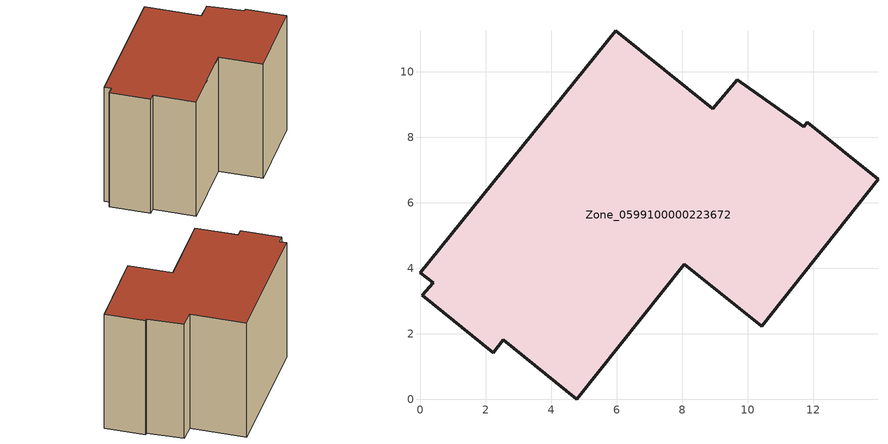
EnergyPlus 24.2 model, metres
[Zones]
Zone_0599100000223672
 floor ground (C_G): 9.68,9.76 11.71,8.32 11.81,8.46 13.98,6.72 10.42,2.23 8.06,4.12 4.78,0 2.53,1.81 2.22,1.42 0.06,3.17 0.38,3.56 0,3.87 5.97,11.26 8.93,8.87 z0
 wall outside (C_F): 5.97,11.26 0,3.87 0.38,3.56 0.06,3.17 2.22,1.42 2.53,1.81 4.78,0 8.06,4.12 10.42,2.23 13.98,6.72 11.81,8.46 11.71,8.32 9.68,9.76 8.93,8.87 5.97,11.26 z0:8.87
 roof outside (C_R): 11.71,8.32 9.68,9.76 8.93,8.87 5.97,11.26 0,3.87 0.38,3.56 0.06,3.17 2.22,1.42 2.53,1.81 4.78,0 8.06,4.12 10.42,2.23 13.98,6.72 11.81,8.46 z8.87
[BUILDING]
Pand.0599100000223672: North Axis=0; Terrain=City; Loads Convergence Tolerance Value=0.04; Temperature Convergence Tolerance Value=0.4; Solar Distribution=FullExterior; Maximum Number of Warmup Days=25; Minimum Number of Warmup Days=1
[Site:Location]
Rotterdam.The.Hague.AP_ZH_NLD Design_Conditions: Latitude=51.96; Longitude=4.45; Time Zone=1; Elevation=-4.5
[SITE:GROUNDTEMPERATURE:BUILDINGSURFACE]
18, 18, 18, 18, 18, 18, 18, 18, 18, 18, 18, 18
[MATERIAL] Thermal Absorptance=0.9; Solar Absorptance=0.7; Visible Absorptance=0.7
Name | Roughness | Thickness | Conductivity | Density | Specific Heat
G.TC.1946-1964 | MediumSmooth | 0.15 | 1 | 540 | 1210
F.TC.1946-1964 | Rough | 0.3 | 0.857143 | 1920 | 840
R.TC.1946-1964 | MediumRough | 0.2 | 0.235294 | 1500 | 1000
[CONSTRUCTION]
C_G: G.TC.1946-1964
C_F: F.TC.1946-1964
C_R: R.TC.1946-1964
[ZONE]
Zone_0599100000223672: Type=1; Multiplier=1; Ceiling Height=Autocalculate; Volume=Autocalculate; Floor Area=autocalculate; Part of Total Floor Area=Yes
[ZONEINFILTRATION:DESIGNFLOWRATE]
Infil_Zone_0599100000223672: Zone or ZoneList or Space or SpaceList=Zone_0599100000223672; Schedule=AlwaysOn; Design Flow Rate Calculation Method=Flow/Area; Flow Rate per Floor Area=0.003; Constant Term Coefficient=1; Temperature Term Coefficient=0; Velocity Term Coefficient=0; Velocity Squared Term Coefficient=0
[HVACTEMPLATE:ZONE:IDEALLOADSAIRSYSTEM]
Zone_0599100000223672: Maximum Heating Supply Air Temperature=50; Minimum Cooling Supply Air Temperature=13; Maximum Heating Supply Air Humidity Ratio=0.0156; Minimum Cooling Supply Air Humidity Ratio=0.0077; Heating Limit=NoLimit; Cooling Limit=NoLimit; Dehumidification Control Type=ConstantSensibleHeatRatio; Cooling Sensible Heat Ratio=0.7; Dehumidification Setpoint=60; Humidification Control Type=None; Humidification Setpoint=30; Outdoor Air Method=None; Outdoor Air Flow Rate per Person=0.00944; Outdoor Air Flow Rate per Zone Floor Area=0; Outdoor Air Flow Rate per Zone=0; Demand Controlled Ventilation Type=None; Outdoor Air Economizer Type=NoEconomizer; Heat Recovery Type=None; Sensible Heat Recovery Effectiveness=0.7; Latent Heat Recovery Effectiveness=0.65
[ZONECONTROL:THERMOSTAT]
ThermostatControl_Zone_0599100000223672: Zone or ZoneList=Zone_0599100000223672; Control Type Schedule=DualSetpointControlType; Control 1=Thermostat_Zone_0599100000223672; Temperature Difference Between Cutout And Setpoint=0
[THERMOSTATSETPOINT:DUALSETPOINT]
Thermostat_Zone_0599100000223672: Heating Setpoint Temperature Schedule=HeatingSetpoint_Zone_0599100000223672; Cooling Setpoint Temperature Schedule=CoolingSetpoint_Zone_0599100000223672
[SCHEDULE:COMPACT]
HeatingSetpoint_Zone_0599100000223672: Through: 12/31, For: AllDays, Until: 24:00, 21
CoolingSetpoint_Zone_0599100000223672: Through: 12/31, For: AllDays, Until: 24:00, 24
DualSetpointControlType: Through: 12/31, For: AllDays, Until: 24:00, 4
AlwaysOn: Through: 12/31, For: AllDays, Until: 24:00, 1
